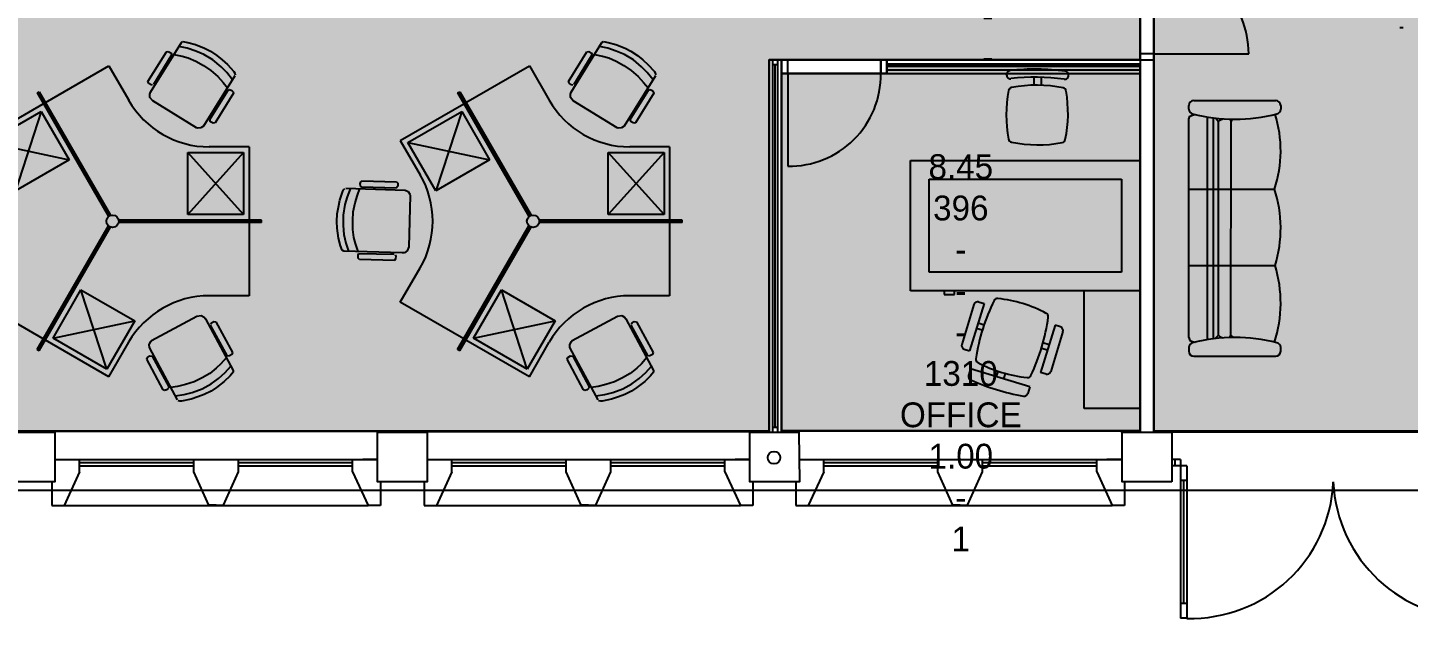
# Model space of a CAD drawing. Header units: millimetres. Extents: x -48614 to 110435, y -11020 to 74943.
# Drawn here: x -11547 to -422, y -11020 to -6258 of the extents above; entities that cross this region are included whole.
import ezdxf

# ---------------------------------------------------------------- set-up
doc = ezdxf.new("R2010")
doc.units = ezdxf.units.MM
for name, color, linetype in [('BRICK_WALLS_P4', 1, 'Continuous'), ('COLUMNS_P5', 5, 'Continuous'), ('DR', 8, 'Continuous'), ('FURNITURE', 40, 'Continuous'), ('GROS$', 1, 'Continuous'), ('HL-TMP', 7, 'Continuous'), ('RM$', 5, 'Continuous'), ('RM$TXT', 5, 'Continuous'), ('WA', 6, 'Continuous'), ('WA_EXT', 7, 'Continuous'), ('WN', 4, 'Continuous')]:
    doc.layers.add(name, color=color, linetype=linetype)

msp = doc.modelspace()

# ---------------------------------------------------------------- hatches: boundary and pattern name
at = {"layer": 'HL-TMP', "true_color": 0xffff00}
h = msp.add_hatch(color=2, dxfattribs=at)
h.paths.add_polyline_path([(45472, 30581), (45172, 30581), (45172, 30736), (40782, 30736), (40782, 29416), (40782, 27836), (45172, 27836), (45172, 27981), (45472, 27981)], flags=0)
h.paths.add_polyline_path([(45372, 53226), (40782, 53226), (40782, 50416), (40782, 50336), (45372, 50336), (45372, 51581), (45172, 51581), (45172, 51981), (45372, 51981)], flags=0)
h.paths.add_polyline_path([(45372, 57581), (45172, 57581), (45172, 57726), (40782, 57726), (40782, 56416), (40782, 53336), (45372, 53336), (45372, 54581), (45172, 54581), (45172, 54981), (45372, 54981)], flags=0)
h.paths.add_polyline_path([(22872, -5409), (22772, -5409), (22772, -5019), (22872, -5019), (22872, -4793), (19412, -4793), (18362, -4793), (18362, -5563), (18362, -9499), (22762, -9499), (22762, -8419), (22772, -8419), (22772, -8019), (22872, -8019)], flags=0)
h.paths.add_polyline_path([(38062, 9871), (33772, 9871), (33772, 8081), (33472, 8081), (33472, 6981), (33772, 6981), (33772, 6581), (33473, 6581), (33473, 5336), (36875, 5336), (36875, 5226), (33473, 5226), (33473, 3981), (33772, 3981), (33772, 3581), (33473, 3581), (33473, 981), (33772, 981), (33772, 836), (38062, 836), (38062, 6188)], flags=0)
h.paths.add_polyline_path([(37907, -274), (37907, 726), (33772, 726), (33772, 581), (33472, 581), (33473, -2019), (33772, -2019), (33772, -2419), (33472, -2419), (33473, -3730), (33512, -3769), (34762, -3769), (34762, -3369), (37907, -3369)], flags=0)
h.paths.add_polyline_path([(40917, 726), (38997, 726), (38017, 726), (38017, -274), (38017, -3369), (38162, -3369), (38162, -3769), (38376, -3769), (38843, -4235), (38989, -4296), (39945, -4296), (40092, -4235), (40558, -3769), (40772, -3769), (40772, -3369), (40917, -3369), (40917, -1124)], flags=0)
h.paths.add_polyline_path([(45372, 581), (45172, 581), (45172, 726), (41027, 726), (41027, -1124), (41027, -3369), (44172, -3369), (44172, -3769), (45433, -3769), (45472, -3730), (45472, -2419), (45172, -2419), (45172, -2019), (45372, -2019)], flags=0)
h.paths.add_polyline_path([(45372, 21581), (45172, 21581), (45172, 21981), (45372, 21981), (45372, 23336), (45272, 23336), (45272, 23226), (43072, 23226), (43072, 23336), (45372, 23336), (45372, 24581), (45172, 24581), (45172, 24981), (45372, 24981), (45372, 27581), (45172, 27581), (45172, 27746), (40782, 27746), (40782, 11416), (40782, 836), (45172, 836), (45172, 981), (45372, 981), (45372, 3581), (45172, 3581), (45172, 3981), (45372, 3981), (45372, 5226), (43172, 5226), (43172, 5336), (45372, 5336), (45372, 6581), (45172, 6581), (45172, 6981), (45372, 6981), (45372, 9581), (45172, 9581), (45172, 9726), (43172, 9726), (43172, 9836), (45172, 9836), (45172, 9981), (45372, 9981), (45372, 12581), (45172, 12581), (45172, 12981), (45372, 12981), (45372, 14336), (45272, 14336), (45272, 14226), (43072, 14226), (43072, 14336), (45372, 14336), (45372, 15581), (45172, 15581), (45172, 15981), (45372, 15981), (45372, 18581), (45172, 18581), (45172, 18726), (43172, 18726), (43172, 18836), (45172, 18836), (45172, 18981), (45372, 18981)], flags=0)
h.paths.add_polyline_path([(38062, 15616), (38062, 15726), (33772, 15726), (33772, 12691), (38062, 12691)], flags=0)
h.paths.add_polyline_path([(38062, 18616), (38062, 18726), (33772, 18726), (33772, 18581), (33447, 18581), (33447, 15981), (33772, 15981), (33772, 15836), (38062, 15836)], flags=0)
h.paths.add_polyline_path([(38062, 21616), (38062, 21726), (33772, 21726), (33772, 21581), (33447, 21581), (33447, 18981), (33772, 18981), (33772, 18836), (38062, 18836)], flags=0)
h.paths.add_polyline_path([(6407, -5224), (5507, -5224), (3582, -5224), (3582, -9509), (6407, -9509)], flags=0)
h.paths.add_polyline_path([(-7083, 44171), (-4083, 44171), (-4083, 41191), (-5328, 41191), (-5328, 41681), (-7083, 41681)], flags=0)
h.paths.add_polyline_path([(4472, 52641), (4472, 52871), (2027, 52871), (2027, 47581), (2027, 41681), (2027, 41191), (3272, 41191), (3272, 41681), (3562, 41681), (3562, 44611), (4472, 44611), (4472, 47226), (3772, 47226), (3772, 46981), (3172, 46981), (3172, 47581), (3772, 47581), (3772, 47336), (4472, 47336)], flags=0)
h.paths.add_polyline_path([(6902, 44501), (3672, 44501), (3672, 41191), (6902, 41191), (6902, 42151)], flags=0)
h.paths.add_polyline_path([(38062, 62226), (33572, 62226), (33572, 60981), (33772, 60981), (33772, 60581), (33572, 60581), (33572, 59336), (33772, 59336), (36462, 59336), (38062, 59336), (38062, 60616)], flags=0)
h.paths.add_polyline_path([(38062, 63616), (38062, 64931), (34772, 64931), (34772, 65331), (33512, 65331), (33473, 65291), (33472, 63981), (33772, 63981), (33772, 63581), (33572, 63581), (33572, 62336), (38062, 62336)], flags=0)
h.paths.add_polyline_path([(-42888, 27666), (-47228, 27666), (-47228, 27581), (-47428, 27581), (-47428, 24981), (-47228, 24981), (-47228, 24891), (-42888, 24891), (-42888, 25881)], flags=0)
h.paths.add_polyline_path([(-42888, 23396), (-42888, 24801), (-47228, 24801), (-47228, 24581), (-47428, 24581), (-47428, 21981), (-47228, 21981), (-47228, 21889), (-42888, 21889)], flags=0)
h.paths.add_polyline_path([(-42888, 21710), (-42888, 21799), (-47228, 21799), (-47228, 21581), (-47428, 21581), (-47428, 18981), (-47228, 18981), (-47228, 18889), (-42888, 18889)], flags=0)
h.paths.add_polyline_path([(-42378, 16231), (-42378, 18799), (-47228, 18799), (-47228, 18581), (-47428, 18581), (-47428, 15981), (-47228, 15981), (-47228, 15581), (-47428, 15581), (-47428, 12981), (-47228, 12981), (-47228, 12826), (-42378, 12826)], flags=0)
h.paths.add_polyline_path([(-44128, 631), (-44128, 726), (-47228, 726), (-47228, 581), (-47428, 581), (-47428, -2019), (-47228, -2019), (-47228, -2419), (-47527, -2419), (-47527, -3730), (-47488, -3769), (-46228, -3769), (-46228, -3369), (-44128, -3369)], flags=0)
h.paths.add_polyline_path([(45372, 42581), (45172, 42581), (45172, 42981), (45372, 42981), (45372, 44226), (40782, 44226), (40782, 41416), (40782, 39836), (45172, 39836), (45172, 39981), (45372, 39981)], flags=0)
h.paths.add_polyline_path([(-42888, 54726), (-42938, 54726), (-42938, 56306), (-47428, 56306), (-47428, 54981), (-47228, 54981), (-47228, 54581), (-47428, 54581), (-47428, 51981), (-47228, 51981), (-47228, 51845), (-42888, 51845), (-42888, 53416)], flags=0)
h.paths.add_polyline_path([(-35828, 63981), (-35528, 63981), (-35528, 65291), (-35567, 65331), (-36828, 65331), (-36828, 64931), (-40118, 64931), (-40118, 63266), (-40118, 60836), (-35828, 60836), (-35828, 60981), (-35628, 60981), (-35628, 63581), (-35828, 63581)], flags=0)
h.paths.add_polyline_path([(-35628, 60581), (-35828, 60581), (-35828, 60726), (-40118, 60726), (-40118, 59416), (-40118, 57836), (-39218, 57836), (-35828, 57836), (-35828, 57981), (-35628, 57981)], flags=0)
h.paths.add_polyline_path([(-35628, 57581), (-35828, 57581), (-35828, 57726), (-39218, 57726), (-40118, 57726), (-40118, 54836), (-35828, 54836), (-35828, 54981), (-35628, 54981)], flags=0)
h.paths.add_polyline_path([(-35628, 54581), (-35828, 54581), (-35828, 54726), (-40168, 54726), (-40168, 53416), (-40168, 51836), (-35828, 51836), (-35828, 51981), (-35628, 51981)], flags=0)
h.paths.add_polyline_path([(-35628, 51581), (-35828, 51581), (-35828, 51726), (-40168, 51726), (-40168, 50416), (-40168, 48836), (-35828, 48836), (-35828, 48981), (-35628, 48981)], flags=0)
h.paths.add_polyline_path([(-37831, 48726), (-35828, 48726), (-35828, 48581), (-35669, 48581), (-35628, 48581), (-35628, 45981), (-35828, 45981), (-35828, 45836), (-38863, 45836), (-38863, 47018), (-37831, 47018)], flags=0)
h.paths.add_polyline_path([(-35528, 3581), (-35828, 3581), (-35828, 3726), (-40168, 3726), (-40168, 2431), (-40168, 836), (-35828, 836), (-35828, 981), (-35528, 981)], flags=0)
h.paths.add_polyline_path([(-35528, 581), (-35828, 581), (-35828, 726), (-40168, 726), (-40168, -569), (-40168, -664), (-40108, -664), (-40108, -3369), (-36818, -3369), (-36818, -3769), (-35567, -3769), (-35528, -3730), (-35528, -2419), (-35828, -2419), (-35828, -2019), (-35528, -2019)], flags=0)
h.paths.add_polyline_path([(-40218, -774), (-41948, -774), (-44018, -774), (-44018, -3369), (-42828, -3369), (-42828, -3769), (-42614, -3769), (-42147, -4235), (-42001, -4296), (-41045, -4296), (-40898, -4235), (-40432, -3769), (-40218, -3769)], flags=0)
h.paths.add_polyline_path([(-21490, 9871), (-23328, 9871), (-23328, 9501), (-23728, 9501), (-23728, 9871), (-25118, 9871), (-25118, 8481), (-24828, 8481), (-24828, 8081), (-24818, 8081), (-24818, 6826), (-21490, 6826)], flags=0)
h.paths.add_polyline_path([(-21490, 6736), (-24818, 6736), (-24818, 3836), (-21490, 3836)], flags=0)
h.paths.add_polyline_path([(-20593, 3726), (-24818, 3726), (-24818, 2481), (-24828, 2481), (-24828, 691), (-20593, 691), (-20593, 1568)], flags=0)
h.paths.add_polyline_path([(-20573, 581), (-24818, 581), (-24818, -519), (-24828, -519), (-24828, -2174), (-21428, -2174), (-20573, -2174)], flags=0)
h.paths.add_polyline_path([(-20573, -5264), (-21428, -5264), (-24818, -5264), (-24818, -9509), (-20728, -9509), (-20573, -9509)], flags=0)
h.paths.add_polyline_path([(-11628, 8436), (-13278, 8436), (-14328, 8436), (-14328, 3196), (-13390, 3196), (-11628, 3196)], flags=0)
h.paths.add_polyline_path([(-8978, 7538), (-8608, 7538), (-8608, 8436), (-8742, 8436), (-8742, 8440), (-9578, 8440), (-11428, 8440), (-11428, 3196), (-8978, 3196)], flags=0)
h.paths.add_polyline_path([(-2583, -6569), (-4623, -6569), (-4623, -6629), (-5473, -6629), (-5473, -9509), (-2583, -9509)], flags=0)
h.paths.add_polyline_path([(12362, 2976), (11137, 2976), (9587, 2976), (9587, 2266), (9327, 2266), (9327, 2976), (6582, 2976), (6582, -2219), (12362, -2219)], flags=0)
h.paths.add_polyline_path([(10882, 5657), (11151, 5657), (11151, 7029), (11110, 7029), (11110, 7077), (8815, 7077), (8815, 7029), (8773, 7029), (8773, 5657), (9042, 5657), (9042, 5257), (8482, 5257), (8482, 5657), (8751, 5657), (8751, 7029), (8710, 7029), (8710, 7077), (6412, 7077), (6412, 5657), (6642, 5657), (6642, 5257), (6582, 5257), (6582, 3196), (11137, 3196), (12582, 3196), (16012, 3196), (16012, 4081), (17162, 4081), (17162, 5081), (17162, 5276), (17862, 5276), (17862, 7077), (16015, 7077), (16015, 7029), (15973, 7029), (15973, 5657), (16242, 5657), (16242, 5257), (15682, 5257), (15682, 5657), (15951, 5657), (15951, 7029), (15910, 7029), (15910, 7077), (13615, 7077), (13615, 7029), (13573, 7029), (13573, 5657), (13842, 5657), (13842, 5257), (13282, 5257), (13282, 5657), (13551, 5657), (13551, 7029), (13510, 7029), (13510, 7077), (11215, 7077), (11215, 7029), (11173, 7029), (11173, 5657), (11442, 5657), (11442, 5257), (10882, 5257)], flags=0)
h.paths.add_polyline_path([(-42888, 47416), (-42888, 51735), (-47228, 51735), (-47228, 51581), (-47428, 51581), (-47428, 48981), (-47228, 48981), (-47228, 48581), (-47428, 48581), (-47428, 45981), (-47228, 45981), (-47228, 45581), (-47428, 45581), (-47428, 44336), (-42888, 44336)], flags=0)
h.paths.add_polyline_path([(-42888, 44226), (-47428, 44226), (-47428, 42981), (-47228, 42981), (-47228, 42581), (-47428, 42581), (-47428, 41336), (-42888, 41336), (-42888, 41451)], flags=0)
h.paths.add_polyline_path([(17147, 54781), (16125, 54781), (12672, 54781), (12672, 53581), (12772, 53581), (12772, 52981), (12672, 52981), (12672, 47581), (12772, 47581), (12772, 46981), (12672, 46981), (12672, 44481), (17147, 44481), (17147, 48141), (15112, 48141), (15112, 48231), (16547, 48231), (16547, 51731), (15112, 51731), (15112, 51821), (17147, 51821)], flags=0)
h.paths.add_polyline_path([(17147, 43683), (17147, 44391), (12672, 44391), (12672, 41171), (17147, 41171)], flags=0)
h.paths.add_polyline_path([(22772, 47241), (18622, 47241), (18622, 41680), (18622, 41261), (22772, 41261)], flags=0)
h.paths.add_polyline_path([(22772, 50081), (18527, 50081), (18527, 47456), (22772, 47456)], flags=0)
h.paths.add_polyline_path([(22772, 54666), (18527, 54666), (18527, 53689), (18527, 50171), (22772, 50171)], flags=0)
h.paths.add_polyline_path([(18437, 57581), (12672, 57581), (12672, 54896), (16125, 54896), (17147, 54896), (17147, 55886), (18322, 55886), (18437, 55886)], flags=0)
h.paths.add_polyline_path([(38062, 54616), (38062, 54726), (33772, 54726), (33772, 54581), (33572, 54581), (33572, 51981), (33772, 51981), (33772, 51581), (33572, 51581), (33572, 48981), (33772, 48981), (33772, 48581), (33572, 48581), (33572, 45981), (33772, 45981), (33772, 45836), (38062, 45836)], flags=0)
at = {"layer": 'HL-TMP', "true_color": 0x333333}
h = msp.add_hatch(color=250, dxfattribs=at)
h.paths.add_polyline_path([(-25128, 27581), (-25228, 27581), (-25228, 27981), (-25128, 27981), (-25128, 30581), (-25228, 30581), (-25228, 30981), (-24953, 30981), (-24953, 33581), (-25228, 33581), (-25228, 33981), (-25128, 33981), (-25128, 36581), (-26428, 36581), (-26428, 34598), (-26328, 34598), (-26328, 34198), (-26611, 33915), (-26681, 33986), (-27483, 33184), (-27412, 33114), (-27695, 32831), (-28095, 32831), (-28095, 32931), (-29261, 32931), (-29261, 32774), (-29313, 31774), (-29319, 31716), (-29478, 30724), (-29524, 30557), (-29560, 30567), (-29618, 30581), (-30010, 29263), (-30095, 29044), (-30765, 27671), (-31578, 27671), (-35228, 27671), (-35228, 27581), (-35303, 27581), (-35303, 24981), (-35228, 24981), (-35228, 24581), (-35403, 24581), (-35403, 21981), (-35228, 21981), (-35228, 21581), (-35303, 21581), (-35303, 18981), (-35228, 18981), (-35228, 18863), (-32863, 18863), (-32791, 18936), (-32439, 18936), (-32439, 18891), (-31993, 18891), (-31993, 18916), (-28563, 18916), (-28563, 18891), (-28117, 18891), (-28117, 18936), (-27765, 18936), (-27692, 18863), (-25228, 18863), (-25228, 18981), (-25128, 18981), (-25128, 21581), (-25228, 21581), (-25228, 21981), (-25128, 21981), (-25128, 24581), (-25228, 24581), (-25228, 24981), (-25128, 24981)], flags=0)
h.paths.add_polyline_path([(18272, -5493), (18272, -4703), (19322, -4703), (22872, -4703), (22872, -2419), (22772, -2419), (22772, -1976), (22772, -1886), (22772, -519), (22772, 581), (22772, 947), (22764, 4455), (22762, 5081), (22762, 5459), (22762, 8081), (22772, 8081), (22772, 8511), (21492, 8511), (21492, 8381), (21272, 8381), (21272, 9756), (17912, 9756), (17912, 5226), (17212, 5226), (17212, 5081), (17212, 3086), (15722, 3086), (15722, -3094), (15272, -3094), (12362, -3094), (9327, -3094), (3582, -3094), (3582, -3982), (4783, -3982), (4783, -5174), (5507, -5174), (6517, -5174), (6517, -9509), (18272, -9509)], flags=0)
h.paths.add_polyline_path([(1917, 52871), (1917, 52981), (1917, 54726), (-3973, 54726), (-3973, 52981), (-4408, 52981), (-4408, 44281), (-3973, 44281), (-3973, 41081), (1917, 41081)], flags=0)
h.paths.add_polyline_path([(12172, 53581), (12562, 53581), (12562, 54781), (11022, 54781), (7932, 54781), (5172, 54781), (5172, 55001), (5172, 57581), (5027, 57581), (5027, 56976), (5027, 56371), (3650, 56371), (2272, 56371), (2272, 54726), (2027, 54726), (2027, 52981), (3172, 52981), (3172, 53581), (3772, 53581), (3772, 52981), (4582, 52981), (4582, 52641), (4582, 44611), (7012, 44611), (7012, 42151), (7012, 41191), (8537, 41191), (8537, 49351), (7562, 49351), (7562, 52981), (12172, 52981)], flags=0)
h.paths.add_polyline_path([(-42888, 6716), (-47228, 6716), (-47228, 6581), (-47428, 6581), (-47428, 5281), (-44128, 5281), (-44128, 5396), (-44018, 5396), (-44018, 3331), (-44018, 631), (-44018, -664), (-41948, -664), (-40278, -664), (-40278, -569), (-40278, 2431), (-40278, 5381), (-42580, 5381), (-42888, 5381)], flags=0)
h.paths.add_polyline_path([(45417, 39581), (45172, 39581), (45172, 39726), (40672, 39726), (40672, 41081), (38172, 41081), (38062, 41081), (33772, 41081), (33172, 41081), (31772, 41081), (30172, 41081), (26272, 41081), (24497, 41081), (24497, 36981), (24672, 36981), (24672, 36691), (27922, 36691), (27922, 36981), (28522, 36981), (28522, 36691), (30734, 36691), (31772, 36691), (31772, 36981), (32172, 36981), (32172, 36836), (33172, 36836), (33172, 36981), (38172, 36981), (43472, 36981), (45172, 36981), (45172, 37431), (45417, 37431)], flags=0)
h.paths.add_polyline_path([(54472, 39951), (55615, 40617), (55615, 42327), (55615, 42597), (56378, 43042), (54357, 46511), (51587, 46511), (47550, 39581), (45527, 39581), (45527, 37431), (45772, 37431), (45772, 36981), (47550, 36981), (51587, 30051), (54357, 30051), (56378, 33520), (55615, 33965), (55615, 35635), (55615, 35945), (54472, 36610)], flags=0)
h.paths.add_polyline_path([(12272, 33581), (12272, 33981), (12872, 33981), (12872, 36581), (12272, 36581), (12272, 37181), (9672, 37181), (9672, 36581), (9272, 36581), (9272, 37181), (6672, 37181), (6672, 36581), (6372, 36581), (6372, 30731), (572, 30731), (572, 31465), (962, 31532), (730, 32891), (572, 32864), (572, 33681), (572, 34498), (572, 35896), (572, 36581), (272, 36581), (272, 37181), (-2328, 37181), (-2328, 36581), (-2628, 36581), (-2628, 35896), (-3017, 35830), (-2785, 34471), (-2785, 34471), (-2628, 34498), (-2628, 32864), (-2628, 31465), (-2628, 30731), (-8428, 30731), (-8428, 36581), (-14328, 36581), (-14328, 33981), (-14328, 27581), (-14583, 27581), (-14583, 24981), (-14328, 24981), (-14328, 24581), (-14583, 24581), (-14583, 21981), (-14328, 21981), (-14328, 21581), (-14583, 21581), (-14583, 18981), (-14328, 18981), (-14328, 18581), (-14583, 18581), (-14583, 15981), (-14328, 15981), (-14328, 15581), (-14583, 15581), (-14583, 12981), (-14328, 12981), (-14328, 12581), (-14928, 12581), (-14928, 12726), (-24628, 12726), (-24628, 12581), (-25228, 12581), (-25228, 12581), (-26503, 12581), (-26503, 9981), (-26328, 9981), (-21428, 9981), (-21428, 9871), (-21478, 9871), (-21478, 6826), (-21428, 6826), (-21428, 6736), (-21478, 6736), (-21478, 3836), (-20483, 3836), (-20483, 3116), (-17728, 3116), (-17728, 3196), (-17728, 10036), (-14328, 10036), (-14328, 8601), (-13278, 8601), (-13278, 8746), (-11998, 8746), (-11998, 8601), (-11058, 8601), (-11058, 8746), (-9578, 8746), (-9578, 8536), (-8528, 8536), (-8528, 7448), (-8478, 7448), (-8478, 5916), (-8528, 5916), (-8528, 5578), (-8478, 5578), (-8478, 4678), (-8528, 4678), (-8528, 4478), (-8478, 4478), (-8478, 3578), (-8528, 3578), (-8528, 3196), (-8418, 3196), (-5258, 3196), (-2378, 3196), (-2378, 3116), (322, 3116), (322, 3196), (3202, 3196), (3202, 3116), (6362, 3116), (6362, 7152), (17862, 7152), (17862, 9781), (15692, 9781), (15692, 9381), (15272, 9381), (15272, 9981), (12872, 9981), (12872, 9581), (12672, 9581), (12672, 9381), (12272, 9381), (12272, 9981), (9672, 9981), (9672, 9381), (9272, 9381), (9272, 9981), (6672, 9981), (6672, 9381), (6272, 9381), (6272, 9981), (3672, 9981), (3672, 9381), (3272, 9381), (3272, 9981), (672, 9981), (672, 9381), (272, 9381), (272, 9981), (-2328, 9981), (-2328, 9381), (-2728, 9381), (-2728, 9981), (-5328, 9981), (-5328, 9381), (-5728, 9381), (-5728, 9981), (-8328, 9981), (-8328, 9381), (-8728, 9381), (-8728, 9981), (-11328, 9981), (-11328, 9381), (-11728, 9381), (-11728, 9981), (15692, 9981), (15692, 9781), (17862, 9781), (21272, 9781), (21272, 9981), (21852, 9981), (23322, 9981), (24347, 9981), (24347, 12581), (24272, 12581), (24272, 12756), (23172, 12756), (23172, 12581), (22572, 12581), (22572, 12981), (23172, 12981), (23172, 12806), (24272, 12806), (24272, 12981), (24697, 12981), (24697, 12806), (26327, 12806), (26327, 13066), (26413, 13157), (26745, 13054), (26753, 13046), (27066, 13377), (26968, 13743), (27056, 13837), (27176, 13837), (27332, 13491), (27992, 13491), (28148, 13837), (28296, 13837), (28452, 13491), (29112, 13491), (29268, 13837), (29389, 13837), (29477, 13743), (29379, 13377), (29687, 13050), (29691, 13046), (29700, 13054), (30031, 13157), (30117, 13066), (30117, 12806), (31747, 12806), (31747, 12981), (32172, 12981), (32172, 12766), (33172, 12766), (33172, 15581), (22572, 15581), (22572, 15981), (22872, 15981), (22872, 18581), (22572, 18581), (22572, 18981), (22872, 18981), (22872, 21581), (22572, 21581), (22572, 21981), (22847, 21981), (22847, 24581), (15532, 24581), (15532, 33836), (12872, 33836), (12872, 33581), (12272, 33581), (12272, 30981), (12872, 30981), (12872, 30581), (12272, 30581), (12272, 27981), (12872, 27981), (12872, 27581), (12272, 27581), (12272, 24981), (12872, 24981), (12872, 24581), (12272, 24581), (12272, 21981), (12872, 21981), (12872, 21581), (12272, 21581), (12272, 18981), (12872, 18981), (12872, 18581), (12272, 18581), (12272, 15981), (12872, 15981), (12872, 15581), (12272, 15581), (12272, 12981), (12872, 12981), (12872, 12581), (12272, 12581)], flags=0)
h.paths.add_polyline_path([(322, 3071), (-2378, 3071), (-2378, 841), (-2378, -1759), (-2378, -3054), (322, -3054), (322, -359)], flags=0)
h.paths.add_polyline_path([(12272, 33581), (12272, 33981), (12872, 33981), (12872, 36581), (12272, 36581), (12272, 37181), (9672, 37181), (9672, 36581), (9272, 36581), (9272, 37181), (6672, 37181), (6672, 36581), (6372, 36581), (6372, 30731), (572, 30731), (572, 31465), (962, 31532), (730, 32891), (572, 32864), (572, 33681), (572, 34498), (572, 35896), (572, 36581), (272, 36581), (272, 37181), (-2328, 37181), (-2328, 36581), (-2628, 36581), (-2628, 35896), (-3017, 35830), (-2785, 34471), (-2785, 34471), (-2628, 34498), (-2628, 32864), (-2628, 31465), (-2628, 30731), (-8428, 30731), (-8428, 36581), (-14328, 36581), (-14328, 33981), (-14328, 27581), (-14583, 27581), (-14583, 24981), (-14328, 24981), (-14328, 24581), (-14583, 24581), (-14583, 21981), (-14328, 21981), (-14328, 21581), (-14583, 21581), (-14583, 18981), (-14328, 18981), (-14328, 18581), (-14583, 18581), (-14583, 15981), (-14328, 15981), (-14328, 15581), (-14583, 15581), (-14583, 12981), (-14328, 12981), (-14328, 12581), (-14928, 12581), (-14928, 12726), (-24628, 12726), (-24628, 12581), (-25228, 12581), (-25228, 12581), (-26503, 12581), (-26503, 9981), (-26328, 9981), (-21428, 9981), (-21428, 9871), (-21478, 9871), (-21478, 6826), (-21428, 6826), (-21428, 6736), (-21478, 6736), (-21478, 3836), (-20483, 3836), (-20483, 3116), (-17728, 3116), (-17728, 3196), (-17728, 10036), (-14328, 10036), (-14328, 8601), (-13278, 8601), (-13278, 8746), (-11998, 8746), (-11998, 8601), (-11058, 8601), (-11058, 8746), (-9578, 8746), (-9578, 8536), (-8528, 8536), (-8528, 7448), (-8478, 7448), (-8478, 5916), (-8528, 5916), (-8528, 5578), (-8478, 5578), (-8478, 4678), (-8528, 4678), (-8528, 4478), (-8478, 4478), (-8478, 3578), (-8528, 3578), (-8528, 3196), (-8418, 3196), (-5258, 3196), (-2378, 3196), (-2378, 3116), (322, 3116), (322, 3196), (3202, 3196), (3202, 3116), (6362, 3116), (6362, 7152), (17862, 7152), (17862, 9781), (15692, 9781), (15692, 9381), (15272, 9381), (15272, 9981), (12872, 9981), (12872, 9581), (12672, 9581), (12672, 9381), (12272, 9381), (12272, 9981), (9672, 9981), (9672, 9381), (9272, 9381), (9272, 9981), (6672, 9981), (6672, 9381), (6272, 9381), (6272, 9981), (3672, 9981), (3672, 9381), (3272, 9381), (3272, 9981), (672, 9981), (672, 9381), (272, 9381), (272, 9981), (-2328, 9981), (-2328, 9381), (-2728, 9381), (-2728, 9981), (-5328, 9981), (-5328, 9381), (-5728, 9381), (-5728, 9981), (-8328, 9981), (-8328, 9381), (-8728, 9381), (-8728, 9981), (-11328, 9981), (-11328, 9381), (-11728, 9381), (-11728, 9981), (15692, 9981), (15692, 9781), (17862, 9781), (21272, 9781), (21272, 9981), (21852, 9981), (23322, 9981), (24347, 9981), (24347, 12581), (24272, 12581), (24272, 12756), (23172, 12756), (23172, 12581), (22572, 12581), (22572, 12981), (23172, 12981), (23172, 12806), (24272, 12806), (24272, 12981), (24697, 12981), (24697, 12806), (26327, 12806), (26327, 13066), (26413, 13157), (26745, 13054), (26753, 13046), (27066, 13377), (26968, 13743), (27056, 13837), (27176, 13837), (27332, 13491), (27992, 13491), (28148, 13837), (28296, 13837), (28452, 13491), (29112, 13491), (29268, 13837), (29389, 13837), (29477, 13743), (29379, 13377), (29687, 13050), (29691, 13046), (29700, 13054), (30031, 13157), (30117, 13066), (30117, 12806), (31747, 12806), (31747, 12981), (32172, 12981), (32172, 12766), (33172, 12766), (33172, 15581), (22572, 15581), (22572, 15981), (22872, 15981), (22872, 18581), (22572, 18581), (22572, 18981), (22872, 18981), (22872, 21581), (22572, 21581), (22572, 21981), (22847, 21981), (22847, 24581), (15532, 24581), (15532, 33836), (12872, 33836), (12872, 33581), (12272, 33581), (12272, 30981), (12872, 30981), (12872, 30581), (12272, 30581), (12272, 27981), (12872, 27981), (12872, 27581), (12272, 27581), (12272, 24981), (12872, 24981), (12872, 24581), (12272, 24581), (12272, 21981), (12872, 21981), (12872, 21581), (12272, 21581), (12272, 18981), (12872, 18981), (12872, 18581), (12272, 18581), (12272, 15981), (12872, 15981), (12872, 15581), (12272, 15581), (12272, 12981), (12872, 12981), (12872, 12581), (12272, 12581)], flags=0)
h.paths.add_polyline_path([(54472, 39951), (55615, 40617), (55615, 42327), (55615, 42597), (56378, 43042), (54357, 46511), (51587, 46511), (47550, 39581), (45527, 39581), (45527, 37431), (45772, 37431), (45772, 36981), (47550, 36981), (51587, 30051), (54357, 30051), (56378, 33520), (55615, 33965), (55615, 35635), (55615, 35945), (54472, 36610)], flags=0)
h.paths.add_polyline_path([(-2583, -5289), (-4188, -5289), (-5148, -5289), (-5148, -3094), (-8638, -3094), (-8638, 2266), (-14418, 2266), (-14418, 206), (-13198, 206), (-13198, 416), (-11383, 416), (-11383, -3094), (-11643, -3094), (-13138, -3094), (-13138, -1629), (-13138, 51), (-14418, 51), (-14418, -3094), (-17728, -3094), (-17728, -1749), (-17728, 3071), (-20483, 3071), (-20483, 1568), (-20483, 691), (-20483, -2264), (-21428, -2264), (-24828, -2264), (-24828, -5174), (-21428, -5174), (-20483, -5174), (-20483, -9509), (-17728, -9509), (-17728, -9299), (-17328, -9299), (-17328, -9509), (-5573, -9509), (-5573, -6519), (-5473, -6519), (-2583, -6519)], flags=0)
h.paths.add_polyline_path([(-42888, 6716), (-47228, 6716), (-47228, 6581), (-47428, 6581), (-47428, 5281), (-44128, 5281), (-44128, 5396), (-44018, 5396), (-44018, 3331), (-44018, 631), (-44018, -664), (-41948, -664), (-40278, -664), (-40278, -569), (-40278, 2431), (-40278, 5381), (-42580, 5381), (-42888, 5381)], flags=0)
at = {"layer": 'HL-TMP', "true_color": 0xff3366}
h = msp.add_hatch(color=230, dxfattribs=at)
h.paths.add_polyline_path([(38062, 45254), (38062, 45726), (36672, 45726), (36672, 44336), (38062, 44336)], flags=0)
h.paths.add_polyline_path([(38062, 36346), (38062, 36581), (33447, 36581), (33447, 33981), (33772, 33981), (33772, 33836), (38062, 33836)], flags=0)
h.paths.add_polyline_path([(3362, -3094), (2982, -3094), (2982, -2614), (542, -2614), (542, -3094), (-2473, -3094), (-2473, -9509), (3362, -9509), (3362, -4072)], flags=0)
h.paths.add_polyline_path([(-40168, 48726), (-37921, 48726), (-37921, 47108), (-38953, 47108), (-38953, 45836), (-40168, 45836)], flags=0)
h.paths.add_polyline_path([(-29403, 32931), (-32461, 32931), (-32461, 32831), (-32861, 32831), (-33143, 33114), (-33073, 33184), (-33874, 33986), (-33945, 33915), (-34228, 34198), (-34228, 34598), (-34128, 34598), (-34128, 36581), (-35303, 36581), (-35303, 33981), (-35228, 33981), (-35228, 33581), (-35303, 33581), (-35303, 30981), (-35228, 30981), (-35228, 30581), (-35303, 30581), (-35303, 27981), (-35228, 27981), (-35228, 27891), (-35213, 27891), (-31578, 27891), (-31578, 27891), (-30881, 27891), (-30260, 29198), (-29833, 30581), (-29858, 30581), (-29840, 30691), (-29635, 30691), (-29627, 30748), (-29474, 31710), (-29463, 31809)], flags=0)
h.paths.add_polyline_path([(22772, 56361), (21461, 56361), (21461, 57581), (18527, 57581), (18527, 54756), (22772, 54756)], flags=0)
h.paths.add_polyline_path([(9952, 57581), (6972, 57581), (6972, 54891), (7932, 54891), (9952, 54891)], flags=0)

# ---------------------------------------------------------------- linework, layer by layer
at = {"layer": 'BRICK_WALLS_P4', "linetype": 'Continuous'}
for p, q in [((-2583, -6519), (-2473, -6519)), ((-2583, -6519), (-2583, -9519)), ((-2473, -6519), (-2473, -9519))]:
    msp.add_line(p, q, dxfattribs=at)
at = {"layer": 'COLUMNS_P5', "linetype": 'Continuous', "lineweight": -3}
for points in [[(-11328, -9519), (-11328, -9919), (-11728, -9919), (-11728, -9519)], [(-8728, -9519), (-8328, -9519), (-8328, -9919), (-8728, -9919)], [(-5728, -9519), (-5333, -9519), (-5328, -9919), (-5728, -9919)], [(-2328, -9919), (-2728, -9919), (-2728, -9519), (-2328, -9519)]]:
    msp.add_lwpolyline(points, close=True, dxfattribs=at)
msp.add_circle((-5533, -9724), 50, dxfattribs=at)
at = {"layer": 'DR', "linetype": 'Continuous'}
for p, q in [((-5423, -6519), (-5473, -6519)), ((-5473, -6519), (-5473, -6629)), ((-5423, -6629), (-5423, -6519)), ((-4623, -6519), (-4673, -6519)), ((-4673, -6519), (-4673, -6629)), ((-4623, -6519), (-4623, -6629)), ((-4623, -6629), (-4623, -6519)), ((-4623, -6629), (-4623, -6519)), ((-2583, -6469), (-2583, -6519)), ((-2473, -6469), (-2583, -6469)), ((-2583, -6519), (-2473, -6519)), ((-2473, -6469), (-1708, -6469)), ((-2473, -6519), (-2473, -6469)), ((-5473, -6629), (-5423, -6629)), ((-5423, -6629), (-5423, -7374)), ((-4673, -6629), (-4623, -6629)), ((-2258, -9739), (-2328, -9739)), ((-2258, -9789), (-2328, -9789)), ((-2303, -9739), (-2303, -9789)), ((-2258, -9739), (-2258, -9789)), ((-2258, -9789), (-2258, -9909)), ((-2208, -9789), (-2258, -9789)), ((-2208, -9789), (-2208, -9909)), ((-2208, -9909), (-2258, -9909)), ((-2208, -10899), (-2258, -10899)), ((-2258, -10899), (-2258, -11019)), ((-2208, -10899), (-2208, -11019)), ((-2208, -11019), (-2258, -11019)), ((-2208, -11019), (-2258, -11019))]:
    msp.add_line(p, q, dxfattribs=at)
for centre, radius, start, end in [((-2462, -6474), 754, 0.3343, 90.8004), ((-5410, -6637), 738, 269.0304, 0.5863), ((-2177, -9869), 1151, 268.478, 357.3978), ((122, -9869), 1150, 182.4906, 271.5286)]:
    msp.add_arc(centre, radius, start, end, dxfattribs=at)
at = {"layer": 'FURNITURE', "linetype": 'Continuous'}
for p, q in [((-492, -6258), (-463, -6258)), ((-2191, -6915), (-2191, -6886)), ((-2151, -6846), (-1491, -6846)), ((-1451, -6886), (-1451, -6915)), ((-2191, -6996), (-2182, -6972)), ((-2191, -8756), (-2191, -6996)), ((-2182, -6972), (-2161, -6965)), ((-2161, -6965), (-2141, -6959)), ((-2041, -8773), (-2041, -6978)), ((-1991, -8766), (-1991, -6985)), ((-1979, -6987), (-1966, -6998)), ((-1966, -6998), (-1951, -7016)), ((-1951, -7016), (-1941, -7005)), ((-1941, -7005), (-1918, -6992)), ((-1862, -6995), (-1855, -7003)), ((-1855, -7003), (-1851, -7017)), ((-1846, -7006), (-1851, -7017)), ((-1836, -6996), (-1846, -7006)), ((-1951, -8736), (-1951, -7016)), ((-1852, -8737), (-1851, -7017)), ((-2191, -7559), (-1501, -7559)), ((-2191, -8176), (-1851, -8176)), ((-1851, -8176), (-1495, -8176)), ((-2191, -8756), (-2182, -8779)), ((-2182, -8779), (-2161, -8787)), ((-2161, -8787), (-2141, -8793)), ((-1979, -8765), (-1967, -8754)), ((-1967, -8754), (-1951, -8736)), ((-1951, -8736), (-1941, -8747)), ((-1941, -8747), (-1918, -8759)), ((-1865, -8756), (-1858, -8749)), ((-1858, -8749), (-1852, -8737)), ((-1852, -8737), (-1842, -8748)), ((-1842, -8748), (-1832, -8756)), ((-2191, -8837), (-2191, -8866)), ((-1451, -8866), (-1451, -8837)), ((-2151, -8906), (-1491, -8906))]:
    msp.add_line(p, q, dxfattribs=at)
at = {"layer": 'FURNITURE'}
for p, q in [((-10556, -6778), (-10307, -6377)), ((-10429, -6453), (-10414, -6450)), ((-10414, -6450), (-10393, -6462)), ((-10260, -6425), (-10328, -6411)), ((-10307, -6377), (-10295, -6370)), ((-10295, -6370), (-10256, -6377)), ((-10192, -6447), (-10260, -6425)), ((-10256, -6377), (-10195, -6394)), ((-10195, -6394), (-10121, -6425)), ((-10126, -6476), (-10192, -6447)), ((-10121, -6425), (-10074, -6449)), ((-10074, -6449), (-10021, -6482)), ((-7168, -6778), (-6919, -6377)), ((-7041, -6453), (-7026, -6450)), ((-7026, -6450), (-7005, -6462)), ((-6872, -6425), (-6940, -6411)), ((-6919, -6377), (-6907, -6370)), ((-6907, -6370), (-6868, -6377)), ((-6804, -6447), (-6872, -6425)), ((-6868, -6377), (-6807, -6394)), ((-6807, -6394), (-6733, -6425)), ((-6738, -6476), (-6804, -6447)), ((-6733, -6425), (-6686, -6449)), ((-6686, -6449), (-6634, -6482)), ((-10577, -6693), (-10429, -6453)), ((-10385, -6475), (-10533, -6717)), ((-10393, -6462), (-10385, -6475)), ((-10368, -6476), (-10302, -6489)), ((-10302, -6489), (-10253, -6503)), ((-10253, -6503), (-10192, -6528)), ((-10192, -6528), (-10130, -6564)), ((-10054, -6519), (-10126, -6476)), ((-9988, -6573), (-10054, -6519)), ((-10021, -6482), (-9979, -6517)), ((-9979, -6517), (-9937, -6556)), ((-9937, -6556), (-9884, -6613)), ((-7189, -6693), (-7041, -6453)), ((-6997, -6475), (-7145, -6717)), ((-7005, -6462), (-6997, -6475)), ((-6980, -6476), (-6914, -6489)), ((-6914, -6489), (-6865, -6503)), ((-6865, -6503), (-6804, -6528)), ((-6804, -6528), (-6742, -6564)), ((-6666, -6519), (-6738, -6476)), ((-6600, -6573), (-6666, -6519)), ((-6634, -6482), (-6591, -6517)), ((-6591, -6517), (-6549, -6556)), ((-6549, -6556), (-6496, -6613)), ((-11403, -6862), (-10892, -6567)), ((-10892, -6567), (-10732, -6844)), ((-10130, -6564), (-10070, -6603)), ((-9876, -6646), (-10129, -7053)), ((-10070, -6603), (-10015, -6653)), ((-10015, -6653), (-9971, -6700)), ((-9942, -6621), (-9988, -6573)), ((-9896, -6678), (-9942, -6621)), ((-9884, -6613), (-9878, -6624)), ((-9878, -6624), (-9874, -6639)), ((-8015, -6862), (-7504, -6567)), ((-7504, -6567), (-7344, -6844)), ((-6742, -6564), (-6683, -6603)), ((-6488, -6646), (-6741, -7053)), ((-6683, -6603), (-6627, -6653)), ((-6627, -6653), (-6584, -6700)), ((-6554, -6621), (-6600, -6573)), ((-6508, -6678), (-6554, -6621)), ((-6496, -6613), (-6490, -6624)), ((-6490, -6624), (-6486, -6639)), ((-3659, -6639), (-3659, -6635)), ((-3440, -6658), (-3441, -6722)), ((-3380, -6659), (-3381, -6723)), ((-3161, -6644), (-3161, -6640)), ((-11471, -6785), (-11453, -6775)), ((-11471, -6785), (-10896, -7781)), ((-11462, -6780), (-10887, -7776)), ((-11453, -6775), (-10878, -7771)), ((-10569, -6709), (-10577, -6693)), ((-10552, -6719), (-10569, -6709)), ((-10562, -6794), (-10556, -6778)), ((-10540, -6721), (-10552, -6719)), ((-10079, -6998), (-9932, -6761)), ((-9971, -6700), (-9936, -6743)), ((-9932, -6761), (-9921, -6757)), ((-9921, -6757), (-9900, -6766)), ((-9904, -6763), (-9891, -6776)), ((-9891, -6776), (-9889, -6787)), ((-8083, -6785), (-8065, -6775)), ((-8083, -6785), (-7508, -7781)), ((-8074, -6780), (-7499, -7776)), ((-8065, -6775), (-7490, -7771)), ((-7181, -6709), (-7189, -6693)), ((-7165, -6719), (-7181, -6709)), ((-7174, -6794), (-7168, -6778)), ((-7152, -6721), (-7165, -6719)), ((-6691, -6998), (-6544, -6761)), ((-6584, -6700), (-6548, -6743)), ((-6544, -6761), (-6533, -6757)), ((-6533, -6757), (-6512, -6766)), ((-6516, -6763), (-6503, -6776)), ((-6503, -6776), (-6501, -6787)), ((-11932, -7167), (-11421, -6872)), ((-10561, -6821), (-10562, -6794)), ((-10539, -6848), (-10561, -6821)), ((-10186, -7066), (-10539, -6848)), ((-9889, -6787), (-10036, -7025)), ((-8544, -7167), (-8033, -6872)), ((-7173, -6821), (-7174, -6794)), ((-7151, -6848), (-7173, -6821)), ((-6798, -7066), (-7151, -6848)), ((-6501, -6787), (-6648, -7025)), ((-11870, -7183), (-11437, -6933)), ((-11437, -6933), (-11645, -7573)), ((-11437, -6933), (-11212, -7323)), ((-10072, -7017), (-10079, -6998)), ((-8482, -7183), (-8049, -6933)), ((-8049, -6933), (-8257, -7573)), ((-8049, -6933), (-7824, -7323)), ((-6684, -7017), (-6691, -6998)), ((-10177, -7069), (-10186, -7066)), ((-10151, -7067), (-10177, -7069)), ((-10129, -7053), (-10151, -7067)), ((-10051, -7028), (-10072, -7017)), ((-10036, -7025), (-10051, -7028)), ((-6789, -7069), (-6798, -7066)), ((-6763, -7067), (-6789, -7069)), ((-6741, -7053), (-6763, -7067)), ((-6663, -7028), (-6684, -7017)), ((-6648, -7025), (-6663, -7028)), ((-11870, -7183), (-11212, -7323)), ((-9762, -7219), (-10083, -7219)), ((-9762, -7219), (-9762, -7809)), ((-8544, -7167), (-8383, -7444)), ((-8482, -7183), (-7824, -7323)), ((-8257, -7573), (-8482, -7183)), ((-6374, -7219), (-6695, -7219)), ((-6374, -7219), (-6374, -7809)), ((-11212, -7323), (-11645, -7573)), ((-9807, -7264), (-10257, -7764)), ((-9807, -7764), (-10257, -7264)), ((-10257, -7264), (-9807, -7264)), ((-10257, -7764), (-10257, -7264)), ((-9807, -7264), (-9807, -7764)), ((-7824, -7323), (-8257, -7573)), ((-6419, -7764), (-6869, -7264)), ((-6419, -7264), (-6869, -7764)), ((-6869, -7264), (-6419, -7264)), ((-6869, -7764), (-6869, -7264)), ((-6419, -7264), (-6419, -7764)), ((-4433, -8379), (-4433, -7329)), ((-4433, -7329), (-2583, -7329)), ((-2583, -7329), (-2583, -8379)), ((-9008, -7576), (-9001, -7565)), ((-9001, -7565), (-8990, -7554)), ((-8983, -7552), (-8504, -7568)), ((-8945, -7553), (-8971, -7622)), ((-8888, -7608), (-8869, -7556)), ((-8867, -7517), (-8863, -7500)), ((-8864, -7536), (-8867, -7513)), ((-8855, -7543), (-8864, -7536)), ((-8863, -7500), (-8854, -7492)), ((-8576, -7552), (-8855, -7543)), ((-8854, -7492), (-8575, -7501)), ((-8564, -7537), (-8576, -7552)), ((-8575, -7501), (-8564, -7513)), ((-8564, -7513), (-8564, -7537)), ((-4283, -7479), (-2733, -7479)), ((-4283, -8229), (-4283, -7479)), ((-2733, -7479), (-2733, -8229)), ((-9043, -7706), (-9030, -7650)), ((-9030, -7650), (-9008, -7576)), ((-8971, -7622), (-8990, -7685)), ((-8923, -7742), (-8907, -7669)), ((-8907, -7669), (-8888, -7608)), ((-8504, -7568), (-8481, -7579)), ((-8481, -7579), (-8466, -7601)), ((-8464, -7610), (-8476, -8025)), ((-8466, -7601), (-8464, -7610)), ((-9807, -7764), (-10257, -7764)), ((-9055, -7822), (-9053, -7760)), ((-9053, -7760), (-9043, -7706)), ((-9004, -7769), (-9005, -7854)), ((-8990, -7685), (-9004, -7769)), ((-8927, -7813), (-8923, -7742)), ((-6419, -7764), (-6869, -7764)), ((-11471, -8853), (-10896, -7857)), ((-11462, -8858), (-10887, -7862)), ((-11453, -8863), (-10878, -7867)), ((-9662, -7809), (-10812, -7809)), ((-9662, -7819), (-10812, -7819)), ((-9662, -7829), (-10812, -7829)), ((-9762, -7829), (-9762, -8419)), ((-9662, -7829), (-9662, -7809)), ((-9052, -7875), (-9055, -7822)), ((-9042, -7954), (-9052, -7875)), ((-9005, -7854), (-8998, -7925)), ((-8927, -7884), (-8927, -7813)), ((-8918, -7950), (-8927, -7884)), ((-8083, -8853), (-7508, -7857)), ((-8074, -8858), (-7499, -7862)), ((-8065, -8863), (-7490, -7867)), ((-6274, -7809), (-7424, -7809)), ((-6274, -7819), (-7424, -7819)), ((-6274, -7829), (-7424, -7829)), ((-6374, -7829), (-6374, -8419)), ((-6274, -7829), (-6274, -7809)), ((-9026, -8016), (-9042, -7954)), ((-8998, -7925), (-8983, -7995)), ((-8983, -7995), (-8960, -8061)), ((-8906, -7999), (-8918, -7950)), ((-8884, -8063), (-8906, -7999)), ((-9013, -8052), (-9026, -8016)), ((-9000, -8060), (-9013, -8052)), ((-8529, -8074), (-9000, -8060)), ((-8884, -8092), (-8877, -8078)), ((-8884, -8116), (-8884, -8092)), ((-8874, -8127), (-8884, -8116)), ((-8877, -8078), (-8593, -8085)), ((-8582, -8121), (-8592, -8135)), ((-8586, -8090), (-8581, -8101)), ((-8581, -8101), (-8582, -8121)), ((-8511, -8072), (-8529, -8074)), ((-8489, -8057), (-8511, -8072)), ((-8476, -8025), (-8489, -8057)), ((-8592, -8135), (-8874, -8127)), ((-8544, -8472), (-8383, -8194)), ((-2733, -8229), (-4283, -8229)), ((-11342, -8760), (-11117, -8371)), ((-10909, -9010), (-11117, -8371)), ((-11117, -8371), (-10684, -8621)), ((-9762, -8419), (-10083, -8419)), ((-7954, -8760), (-7729, -8371)), ((-7521, -9010), (-7729, -8371)), ((-7729, -8371), (-7296, -8621)), ((-6374, -8419), (-6695, -8419)), ((-2583, -8379), (-4433, -8379)), ((-4161, -8379), (-4161, -8408)), ((-4161, -8408), (-4079, -8408)), ((-4079, -8408), (-4079, -8379)), ((-3033, -9329), (-3033, -8379)), ((-2583, -8379), (-2583, -9329)), ((-11421, -8767), (-11932, -8472)), ((-8033, -8767), (-8544, -8472)), ((-3923, -8489), (-4021, -8812)), ((-3841, -8483), (-3957, -8863)), ((-3885, -8469), (-3841, -8483)), ((-11342, -8760), (-10684, -8621)), ((-10684, -8621), (-10909, -9010)), ((-10548, -8781), (-10182, -8584)), ((-10182, -8584), (-10148, -8579)), ((-10148, -8579), (-10124, -8591)), ((-10124, -8591), (-10114, -8605)), ((-10114, -8605), (-9891, -9021)), ((-10072, -8647), (-10064, -8637)), ((-9936, -8905), (-10072, -8655)), ((-10064, -8637), (-10047, -8628)), ((-10047, -8628), (-10029, -8629)), ((-10029, -8629), (-9895, -8877)), ((-7954, -8760), (-7296, -8621)), ((-7296, -8621), (-7521, -9010)), ((-7160, -8781), (-6794, -8584)), ((-6794, -8584), (-6760, -8579)), ((-6760, -8579), (-6737, -8591)), ((-6737, -8591), (-6726, -8605)), ((-6726, -8605), (-6503, -9021)), ((-6684, -8647), (-6676, -8637)), ((-6548, -8905), (-6684, -8655)), ((-6676, -8637), (-6659, -8628)), ((-6659, -8628), (-6641, -8629)), ((-6641, -8629), (-6507, -8877)), ((-3841, -8655), (-3889, -8641)), ((-3269, -8657), (-3385, -9037)), ((-3225, -8670), (-3269, -8657)), ((-10892, -9072), (-11403, -8777)), ((-10909, -9010), (-11342, -8760)), ((-10566, -8811), (-10554, -8787)), ((-10554, -8787), (-10548, -8781)), ((-7504, -9072), (-8015, -8777)), ((-7521, -9010), (-7954, -8760)), ((-7178, -8811), (-7166, -8787)), ((-7166, -8787), (-7160, -8781)), ((-3855, -8697), (-3902, -8683)), ((-3205, -8708), (-3304, -9031)), ((-11453, -8863), (-11471, -8853)), ((-10892, -9072), (-10732, -8794)), ((-10565, -8837), (-10566, -8811)), ((-10339, -9259), (-10565, -8837)), ((-9900, -8892), (-9921, -8904)), ((-9895, -8877), (-9900, -8892)), ((-8065, -8863), (-8083, -8853)), ((-7504, -9072), (-7344, -8794)), ((-7177, -8837), (-7178, -8811)), ((-6951, -9259), (-7177, -8837)), ((-6512, -8892), (-6533, -8904)), ((-6507, -8877), (-6512, -8892)), ((-4001, -8849), (-3957, -8863)), ((-3330, -8857), (-3378, -8843)), ((-3317, -8815), (-3366, -8800)), ((-10587, -8931), (-10582, -8917)), ((-10455, -9178), (-10587, -8931)), ((-10582, -8917), (-10562, -8904)), ((-10562, -8904), (-10542, -8907)), ((-10542, -8907), (-10410, -9153)), ((-10027, -9004), (-10079, -9045)), ((-9990, -8969), (-10027, -9004)), ((-9945, -8918), (-9990, -8969)), ((-9955, -9038), (-9909, -8986)), ((-9921, -8904), (-9936, -8905)), ((-7199, -8931), (-7194, -8917)), ((-7067, -9178), (-7199, -8931)), ((-7194, -8917), (-7174, -8904)), ((-7174, -8904), (-7154, -8907)), ((-7154, -8907), (-7022, -9153)), ((-6639, -9004), (-6691, -9045)), ((-6602, -8969), (-6639, -9004)), ((-6557, -8918), (-6602, -8969)), ((-6567, -9038), (-6521, -8986)), ((-6533, -8904), (-6548, -8905)), ((-3949, -9007), (-3965, -9061)), ((-3473, -9153), (-3949, -9007)), ((-10205, -9112), (-10275, -9135)), ((-10141, -9080), (-10205, -9112)), ((-10079, -9045), (-10141, -9080)), ((-10067, -9128), (-10008, -9086)), ((-9962, -9110), (-10025, -9158)), ((-10008, -9086), (-9955, -9038)), ((-9916, -9065), (-9962, -9110)), ((-9891, -9035), (-9916, -9065)), ((-9891, -9021), (-9891, -9035)), ((-6817, -9112), (-6888, -9135)), ((-6753, -9080), (-6817, -9112)), ((-6691, -9045), (-6753, -9080)), ((-6679, -9128), (-6620, -9086)), ((-6574, -9110), (-6637, -9158)), ((-6620, -9086), (-6567, -9038)), ((-6528, -9065), (-6574, -9110)), ((-6503, -9035), (-6528, -9065)), ((-6503, -9021), (-6503, -9035)), ((-3740, -9071), (-3727, -9029)), ((-3682, -9089), (-3669, -9046)), ((-3341, -9050), (-3385, -9037)), ((-10444, -9182), (-10455, -9178)), ((-10427, -9177), (-10444, -9182)), ((-10412, -9165), (-10431, -9179)), ((-10410, -9153), (-10412, -9165)), ((-10338, -9150), (-10393, -9159)), ((-10357, -9226), (-10284, -9215)), ((-10275, -9135), (-10338, -9150)), ((-10284, -9215), (-10220, -9199)), ((-10220, -9199), (-10140, -9169)), ((-10124, -9216), (-10175, -9235)), ((-10140, -9169), (-10067, -9128)), ((-10069, -9187), (-10124, -9216)), ((-10025, -9158), (-10069, -9187)), ((-7056, -9182), (-7067, -9178)), ((-7039, -9177), (-7056, -9182)), ((-7025, -9165), (-7043, -9179)), ((-7022, -9153), (-7025, -9165)), ((-6950, -9150), (-7005, -9159)), ((-6969, -9226), (-6896, -9215)), ((-6888, -9135), (-6950, -9150)), ((-6896, -9215), (-6832, -9199)), ((-6832, -9199), (-6752, -9169)), ((-6736, -9216), (-6787, -9235)), ((-6752, -9169), (-6679, -9128)), ((-6681, -9187), (-6736, -9216)), ((-6637, -9158), (-6681, -9187)), ((-3473, -9153), (-3489, -9207)), ((-10319, -9269), (-10334, -9265)), ((-10306, -9269), (-10319, -9269)), ((-10230, -9252), (-10306, -9269)), ((-10175, -9235), (-10230, -9252)), ((-6931, -9269), (-6946, -9265)), ((-6918, -9269), (-6931, -9269)), ((-6842, -9252), (-6918, -9269)), ((-6787, -9235), (-6842, -9252)), ((-2583, -9329), (-3033, -9329))]:
    msp.add_line(p, q, dxfattribs=at)
for centre in [(-10862, -7819), (-7474, -7819)]:
    msp.add_circle(centre, 50, dxfattribs=at)
for centre, radius, start, end in [((-3629, -6635), 30, 96.6422, 179.5098), ((-3629, -6640), 30, 179.5098, 276.4031), ((-3428, -8362), 1769, 82.1686, 96.6422), ((-3429, -8427), 1769, 82.4148, 96.4031), ((-3191, -6644), 30, 262.4148, 359.5098), ((-3191, -6639), 30, 359.5098, 82.1686), ((-2663, -6960), 999, 168.7364, 191.3384), ((-3613, -6770), 30, 100.6132, 170.9174), ((-3420, -7800), 1078, 78.4064, 100.6132), ((-3209, -6773), 30, 8.1021, 78.4064), ((-4163, -6948), 999, 347.6811, 10.2832), ((-10083, -6469), 750, 210, 270), ((-6695, -6469), 750, 210, 270), ((-3613, -7152), 30, 188.9427, 258.6033), ((-3406, -6125), 1078, 258.6033, 280.4162), ((-3216, -7155), 30, 280.4162, 350.0768), ((-9033, -7819), 750, 330, 30), ((-10083, -9169), 750, 90, 150), ((-6695, -9169), 750, 90, 150), ((-3732, -8471), 30, 83.9438, 153.6044), ((-3843, -9514), 1078, 62.1309, 83.9438), ((-3894, -8498), 30, 73.0374, 163.0374), ((-2354, -9155), 1569, 153.6044, 171.6297), ((-3353, -8587), 30, 352.4703, 62.1309), ((-4879, -8385), 1569, 334.445, 352.4703), ((-3234, -8699), 30, 343.0374, 73.0374), ((-3992, -8820), 30, 163.0374, 253.0374), ((-3877, -8931), 30, 171.6297, 241.934), ((-3383, -8006), 1078, 241.934, 264.1408), ((-3937, -9070), 30, 163.0374, 245.6962), ((-3221, -7485), 1769, 245.6962, 260.1698), ((-3490, -9049), 30, 264.1408, 334.445), ((-3332, -9022), 30, 253.0374, 343.0374), ((-3518, -9198), 30, 260.1698, 343.0374)]:
    msp.add_arc(centre, radius, start, end, dxfattribs=at)
at = {"layer": 'FURNITURE', "linetype": 'Continuous'}
for centre, radius, start, end in [((-2151, -6886), 40, 90, 180), ((-1491, -6886), 40, 0, 90), ((-2151, -6915), 40, 180, 255.8938), ((-1821, -5602), 1394, 255.894, 284.106), ((-2421, -7250), 970, 341.4318, 17.538), ((-1491, -6915), 40, 284.1062, 0), ((-2482, -7876), 1031, 343.0889, 17.9139), ((-2482, -8476), 1031, 342.0859, 16.9109), ((-1821, -10150), 1394, 75.894, 104.106), ((-2151, -8837), 40, 104.1062, 180), ((-2151, -8866), 40, 180, 270), ((-1491, -8866), 40, 270, 0), ((-1491, -8837), 40, 0, 75.8938)]:
    msp.add_arc(centre, radius, start, end, dxfattribs=at)
at = {"layer": 'GROS$'}
for points in [[(272, -9519), (-2473, -9519), (-2473, -6469), (-2473, -3094), (-258, -3094)], [(-2583, -5289), (-2583, -6519), (-4673, -6519), (-4673, -6629), (-4623, -6629), (-4623, -6569), (-2583, -6569), (-2583, -9509), (-5473, -9509), (-5473, -6629), (-4673, -6629), (-4673, -6519), (-5573, -6519), (-5573, -9519), (-17328, -9509)]]:
    msp.add_lwpolyline(points, dxfattribs=at)
at = {"layer": 'GROS$', "linetype": 'Continuous', "flags": 128}
msp.add_lwpolyline([(15649, -9989), (-25065, -9989)], dxfattribs=at)
at = {"layer": 'RM$'}
msp.add_lwpolyline([(-17328, -9509), (-5573, -9509), (-5573, -6519), (-5473, -6519), (-2583, -6519), (-2583, -5289), (-4188, -5289), (-5148, -5289), (-5148, -3094), (-8638, -3094), (-8638, 2266), (-14418, 2266)], dxfattribs=at)
for points in [[(3362, -3094), (2982, -3094), (2982, -2614), (542, -2614), (542, -3094), (-2473, -3094), (-2473, -9509), (3362, -9509), (3362, -4072)], [(-2583, -6569), (-4623, -6569), (-4623, -6629), (-5473, -6629), (-5473, -9509), (-2583, -9509)]]:
    msp.add_lwpolyline(points, close=True, dxfattribs=at)
at = {"layer": 'WA', "linetype": 'Continuous'}
for p, q in [((-5573, -6519), (-5473, -6519)), ((-5573, -9519), (-5573, -6519)), ((-5473, -9519), (-5473, -6519)), ((-4623, -6629), (-4623, -6519)), ((-4623, -6629), (-4623, -6519)), ((-4623, -6519), (-2583, -6519)), ((-4623, -6629), (-2583, -6629))]:
    msp.add_line(p, q, dxfattribs=at)
at = {"layer": 'WA_EXT'}
for p, q in [((-11328, -9509), (-8728, -9509)), ((-11328, -9519), (-11328, -9509)), ((-8728, -9519), (-8728, -9509)), ((-8328, -9519), (-8328, -9509)), ((-8328, -9509), (-5728, -9509)), ((-5728, -9519), (-5728, -9509)), ((-5333, -9509), (-2733, -9509)), ((-5333, -9519), (-5333, -9509)), ((-2733, -9519), (-2733, -9509))]:
    msp.add_line(p, q, dxfattribs=at)
at = {"layer": 'WA_EXT', "linetype": 'Continuous'}
for p, q in [((-11328, -9739), (-8728, -9739)), ((-11328, -9739), (-11128, -9739)), ((-11128, -9839), (-11128, -9739)), ((-10208, -9839), (-10208, -9739)), ((-9848, -9839), (-9848, -9739)), ((-8928, -9839), (-8928, -9739)), ((-8728, -9739), (-8846, -9739)), ((-8328, -9739), (-5728, -9739)), ((-8328, -9739), (-8128, -9739)), ((-8128, -9839), (-8128, -9739)), ((-7208, -9839), (-7208, -9739)), ((-6848, -9839), (-6848, -9739)), ((-5928, -9839), (-5928, -9739)), ((-5728, -9739), (-5846, -9739)), ((-5333, -9739), (-2733, -9739)), ((-5333, -9739), (-5133, -9739)), ((-5133, -9839), (-5133, -9739)), ((-4213, -9839), (-4213, -9739)), ((-3853, -9839), (-3853, -9739)), ((-2933, -9839), (-2933, -9739)), ((-2733, -9739), (-2851, -9739)), ((-11128, -9839), (-11252, -10109)), ((-10087, -10107), (-10208, -9839)), ((-9969, -10107), (-9848, -9839)), ((-8928, -9839), (-8804, -10109)), ((-8128, -9839), (-8252, -10109)), ((-7087, -10107), (-7208, -9839)), ((-6969, -10107), (-6848, -9839)), ((-5928, -9839), (-5804, -10109)), ((-5133, -9839), (-5257, -10109)), ((-4092, -10107), (-4213, -9839)), ((-3974, -10107), (-3853, -9839)), ((-2933, -9839), (-2809, -10109)), ((-11351, -9919), (-11351, -10109)), ((-8704, -9919), (-8704, -10109)), ((-8351, -9919), (-8351, -10109)), ((-5704, -9919), (-5704, -10109)), ((-5356, -9919), (-5356, -10109)), ((-2709, -9919), (-2709, -10109)), ((-11351, -10109), (-11252, -10109)), ((-10028, -10107), (-10087, -10107)), ((-10028, -10107), (-9969, -10107)), ((-8704, -10109), (-8804, -10109)), ((-8351, -10109), (-8252, -10109)), ((-7028, -10107), (-7087, -10107)), ((-7028, -10107), (-6969, -10107)), ((-5704, -10109), (-5804, -10109)), ((-5356, -10109), (-5257, -10109)), ((-4033, -10107), (-4092, -10107)), ((-4033, -10107), (-3974, -10107)), ((-2709, -10109), (-2809, -10109))]:
    msp.add_line(p, q, dxfattribs=at)
at = {"layer": 'WN', "linetype": 'Continuous'}
for p, q in [((-5543, -9519), (-5543, -6519)), ((-5503, -6559), (-5543, -6559)), ((-5523, -9479), (-5523, -6559)), ((-5503, -9519), (-5503, -6519)), ((-4623, -6549), (-2583, -6549)), ((-4623, -6599), (-2583, -6599)), ((-5543, -9479), (-5503, -9479)), ((-11128, -9764), (-10208, -9764)), ((-11128, -9789), (-10208, -9789)), ((-9848, -9764), (-8928, -9764)), ((-9848, -9789), (-8928, -9789)), ((-8128, -9764), (-7208, -9764)), ((-8128, -9789), (-7208, -9789)), ((-6848, -9764), (-5928, -9764)), ((-6848, -9789), (-5928, -9789)), ((-5133, -9764), (-4213, -9764)), ((-5133, -9789), (-4213, -9789)), ((-3853, -9764), (-2933, -9764)), ((-3853, -9789), (-2933, -9789)), ((-2258, -9909), (-2258, -10899)), ((-2233, -9909), (-2233, -10899)), ((-2208, -9909), (-2208, -10899)), ((-11252, -10109), (-8804, -10109)), ((-8252, -10109), (-5804, -10109)), ((-5257, -10109), (-2809, -10109))]:
    msp.add_line(p, q, dxfattribs=at)

# ---------------------------------------------------------------- texts
at = {"layer": 'RM$TXT', "char_height": 200, "attachment_point": 8}
for s, insert in [('5.19^M^J394^M^J-^M^J-^M^J-^M^J2120^M^JPASSAGE^M^J.00^M^J-^M^J-^M^J', (-3810, -6591)), ('8.45^M^J396^M^J-^M^J-^M^J-^M^J1310^M^JOFFICE^M^J1.00^M^J-^M^J1^M^J', (-4028, -10479))]:
    msp.add_mtext(s, dxfattribs=dict(at, insert=insert))

doc.saveas('drawing.dxf')
